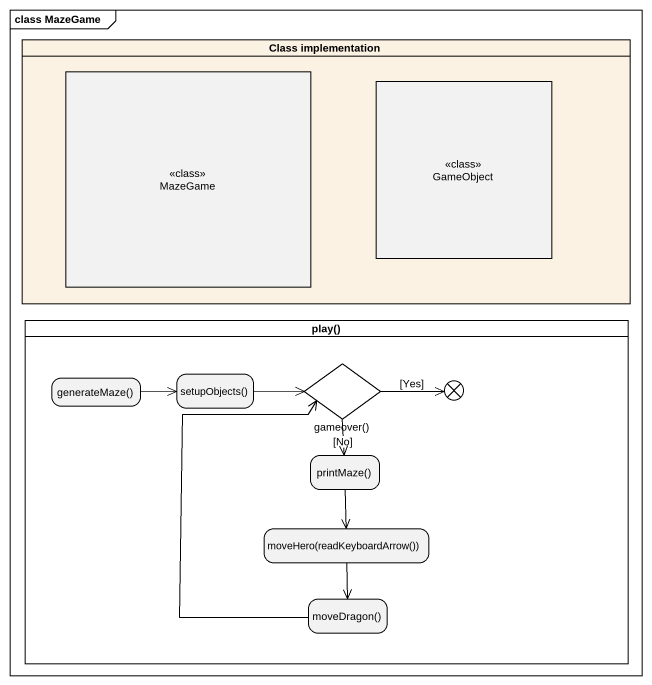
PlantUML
@startuml
mainframe class MazeGame
hide empty description
state "Class implementation" as Class_implementation <<partition>> #FCF2E3 {
  state MazeGame <<class>>
  state GameObject <<class>>
}
state "play()" as play <<partition>> {
  state "setupObjects()" as setupObjects
  state "gameover()" as gameover <<choice>>
  state "generateMaze()" as generateMaze
  state flowfinal1 <<end>>
  state "printMaze()" as printMaze
  state "moveHero(readKeyboardArrow())" as moveHero_readKeyboardArrow
  state "moveDragon()" as moveDragon
}
setupObjects -right-> gameover
gameover -right-> flowfinal1 : [Yes]
gameover --> printMaze : [No]
generateMaze -right-> setupObjects
printMaze --> moveHero_readKeyboardArrow
moveHero_readKeyboardArrow --> moveDragon
moveDragon -up-> gameover
@enduml
